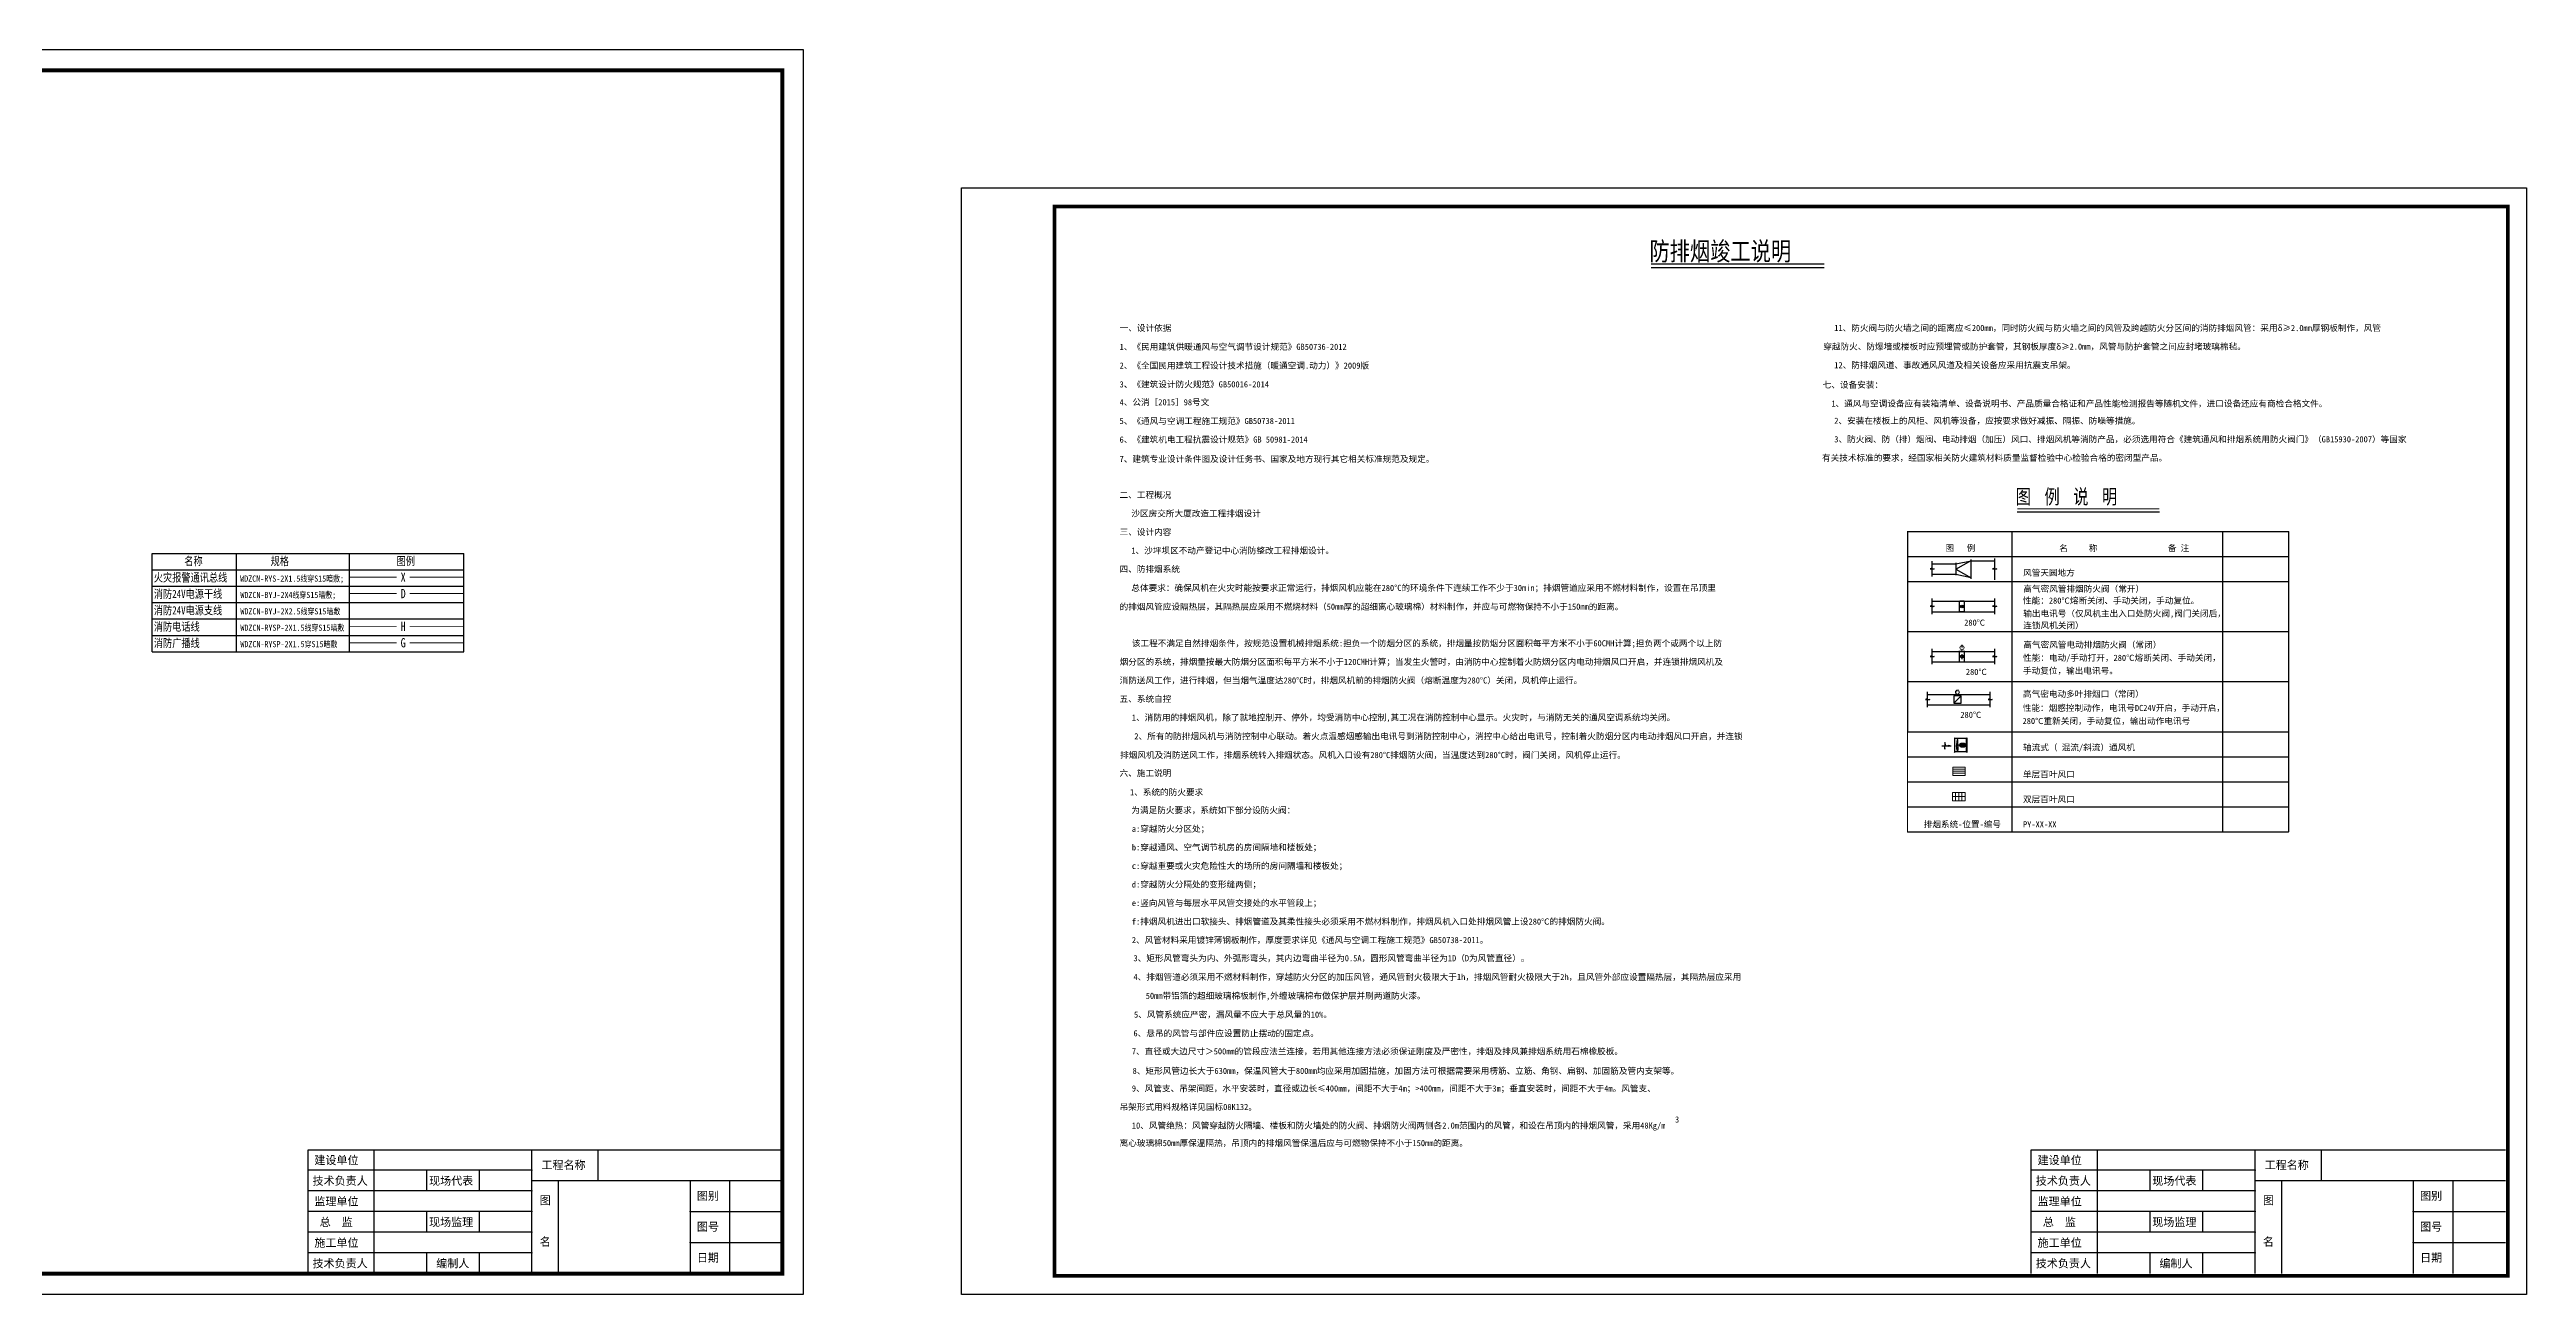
# Model space of a CAD drawing. Extents: x -149393 to 1177518, y -366685 to 296590.
# Drawn here: x 361151 to 455157, y 94569 to 141824 of the extents above; entities that cross this region are included whole.
import ezdxf
from ezdxf.enums import TextEntityAlignment as Align

# ---------------------------------------------------------------- set-up
doc = ezdxf.new("R2010")
doc.units = 0
doc.header["$LTSCALE"] = 1000
doc.header["$MEASUREMENT"] = 0
doc.linetypes.add('常规', pattern=[20, 10, 0, 10])
doc.layers.get('0').update_dxf_attribs({"linetype": 'CONTINUOUS'})
for name, color, linetype in [('AC-文字', 21, 'CONTINUOUS'), ('AC-空调设备', 6, 'CONTINUOUS'), ('PUB_TITLE', 253, 'CONTINUOUS'), ('SIG_TEXT', 7, 'CONTINUOUS'), ('T-电气文字', 7, 'CONTINUOUS'), ('WIRE-消防', 3, '常规')]:
    doc.layers.add(name, color=color, linetype=linetype)
doc.layers.add('AC-设备', color=2, linetype='CONTINUOUS', lineweight=0)
doc.styles.add('_HZTXT', font='', dxfattribs={"width": 0.6})
doc.styles.add('_HZTXT1', font='txt.shx', dxfattribs={"width": 0.8, "bigfont": 'hztxt.shx'})
doc.styles.add('_TEL_DIM', font='', dxfattribs={"width": 0.8, "height": 3.5})
doc.styles.add('宋体', font='')
doc.styles.get('_HZTXT').set_extended_font_data('SimSun')
doc.styles.get('_TEL_DIM').set_extended_font_data('SimSun')
doc.styles.get('宋体').set_extended_font_data('SimSun')

# ---------------------------------------------------------------- blocks, each defined once
blk = doc.blocks.new('DFGDFGD')
at = {"layer": 'T-电气文字'}
for p, q in [((411010, 28047), (422849, 28047)), ((411010, 24315), (411010, 28047)), ((411010, 27425), (422849, 27425)), ((414214, 24315), (414214, 28047)), ((418505, 24315), (418505, 28047)), ((422849, 24315), (422849, 28047)), ((411010, 26803), (422849, 26803)), ((411010, 26181), (422849, 26181)), ((411010, 25559), (422849, 25559)), ((411010, 24937), (422849, 24937)), ((411010, 24937), (422849, 24937)), ((411010, 24315), (422849, 24315)), ((411010, 24315), (422849, 24315))]:
    blk.add_line(p, q, dxfattribs=at)
at = {"layer": 'WIRE-消防', "color": 1, "linetype": 'Continuous', "const_width": 35}
for points in [[(418505, 27145), (420297, 27145)], [(418505, 26523), (420297, 26523)], [(420786, 27145), (422849, 27145)], [(420786, 26523), (422849, 26523)], [(418505, 25279), (420297, 25279)], [(418505, 24657), (420297, 24657)], [(420786, 25279), (422849, 25279)], [(420786, 24657), (422849, 24657)]]:
    blk.add_lwpolyline(points, dxfattribs=at)
at = {"layer": 'SIG_TEXT', "style": '_TEL_DIM', "width": 0.8}
for s, p in [('X', (420541, 27145)), ('D', (420541, 26523)), ('H', (420541, 25279)), ('G', (420541, 24657))]:
    blk.add_text(s, height=350, rotation=360, dxfattribs=at).set_placement(p, align=Align.MIDDLE_CENTER)
at = {"layer": 'T-电气文字', "color": 0, "style": '宋体', "width": 0.8}
for s, height, p in [('火灾报警通讯总线', 311, (411079, 26977)), ('名称', 311, (412236, 27599)), ('规格', 311, (415511, 27599)), ('图例', 311, (420290, 27599)), ('消防24V电源干线', 311, (411079, 26355)), ('WDZCN-RYS-2X1.5线穿S15暗敷;', 233.28, (414356, 26977)), ('WDZCN-BYJ-2X4线穿S15暗敷;', 233.28, (414363, 26355)), ('消防24V电源支线', 311, (411079, 25733)), ('消防电话线', 311, (411079, 25111)), ('WDZCN-BYJ-2X2.5线穿S15暗敷', 233.28, (414363, 25733)), ('消防广播线', 311, (411079, 24488)), ('WDZCN-RYSP-2X1.5线穿S15暗敷', 233.28, (414363, 25111)), ('WDZCN-RYSP-2X1.5穿S15暗敷', 233.28, (414363, 24488))]:
    blk.add_text(s, height=height, dxfattribs=at).set_placement(p)
blk = doc.blocks.new('GXF-5.5B')
at = {"layer": 'AC-空调设备'}
for p, q in [((-161, -72), (-196, -307)), ((-196, -307), (-134, -307)), ((-161, -588), (-196, -353)), ((-196, -353), (-134, -353)), ((-186, -353), (-186, -307)), ((-186, -307), (-144, -307)), ((-144, -353), (-186, -353)), ((-134, -72), (-161, -72)), ((-134, -588), (-161, -588)), ((-144, -307), (-144, -353)), ((-144, -342), (-144, -319)), ((-144, -319), (-31, -319)), ((-31, -342), (-144, -342)), ((-134, -307), (-134, -72)), ((-134, -353), (-134, -588)), ((-31, -292), (-31, -368)), ((-31, -319), (-31, -342)), ((184, -251), (11, -251)), ((11, -251), (11, -410)), ((184, -305), (11, -305)), ((184, -355), (11, -355)), ((184, -389), (11, -389)), ((11, -410), (184, -410)), ((184, -410), (11, -410)), ((184, -251), (184, -410)), ((226, -368), (226, -292))]:
    blk.add_line(p, q, dxfattribs=at)
for points in [[(-297, 22), (-297, -682), (-275, -660), (-275, 0), (-297, 22)], [(297, 22), (297, -682), (275, -660), (275, 0), (297, 22)]]:
    blk.add_lwpolyline(points, dxfattribs=at)
blk.add_lwpolyline([(-275, -660), (-275, 0), (275, 0), (275, -660)], close=True, dxfattribs=at)
at = {"layer": 'AC-空调设备', "extrusion": (0, 0, -1)}
for centre, start_param, end_param in [((11, -292), -1.5705102, 0.0002862), ((11, -368), 3.1413218, 4.7121181), ((184, -292), -0.0002579, 1.5705385), ((184, -368), 1.5710825, 3.1418788)]:
    blk.add_ellipse(centre, major_axis=(0, 41.8), ratio=1, start_param=start_param, end_param=end_param, dxfattribs=at)
blk = doc.blocks.new('SFFH3')
for p, q in [((-4, 0.3), (-5.8, 0)), ((-4, -0.3), (-5.8, 0)), ((-4, 0), (-4, 0.3)), ((0, 0), (-4, 0)), ((-4, 0), (-4, -0.3)), ((-1.9, 2), (-1.9, 0)), ((-1.4, 0), (-1.9, 2)), ((-2.4, 0), (-1.9, -2)), ((-1.9, -2), (-1.9, 0))]:
    blk.add_line(p, q)
blk = doc.blocks.new('600X400')
at = {"layer": 'AC-设备'}
for p, q in [((300, 100), (-300, 100)), ((300, 0), (-300, 0)), ((300, -100), (-300, -100))]:
    blk.add_line(p, q, dxfattribs=at)
blk.add_lwpolyline([(-300, 200), (300, 200), (300, -200), (-300, -200)], close=True, dxfattribs=at)
blk = doc.blocks.new('(600X400)')
at = {"layer": 'AC-设备'}
for p, q in [((-300, 0), (300, 0)), ((-150, -200), (-150, 200)), ((0, -200), (0, 200)), ((150, -200), (150, 200))]:
    blk.add_line(p, q, dxfattribs=at)
blk.add_lwpolyline([(-300, -200), (-300, 200), (300, 200), (300, -200)], close=True, dxfattribs=at)
blk = doc.blocks.new('DF')
at = {"layer": 'AC-设备'}
blk.add_line((0, 0, -2657), (0, 78, -2657), dxfattribs=at)
blk.add_circle((0, 174, -2657), 96.6, dxfattribs=at)
at = {"layer": 'AC-设备', "style": '_HZTXT', "width": 0.8}
blk.add_text('M', height=180, dxfattribs=at).set_placement((2, 93, -2050), align=Align.BOTTOM_CENTER)
blk = doc.blocks.new('会签栏')
at = {"layer": 'PUB_TITLE', "color": 4, "lineweight": 30}
blk.add_lwpolyline([(-18000, 0), (-18000, 4700), (0, 4700)], dxfattribs=at)
at = {"layer": 'PUB_TITLE', "color": 4}
for points in [[(-9500, 3917), (-18000, 3917)], [(-15500, 4700), (-15500, 0)], [(-13500, 3917), (-13500, 3133)], [(-11500, 3917), (-11500, 3133)], [(-9500, 0), (-9500, 4700)], [(-7000, 4700), (-7000, 3525)], [(-9500, 3133), (-18000, 3133)], [(-9500, 3525), (0, 3525)], [(-8500, 3525), (-8500, 0)], [(-3500, 3525), (-3500, 0)], [(-2000, 3525), (-2000, 0)], [(-9500, 2350), (-18000, 2350)], [(-13500, 2350), (-13500, 1567)], [(-11500, 2350), (-11500, 1567)], [(-3500, 2350), (0, 2350)], [(-9500, 1567), (-18000, 1567)], [(-3500, 1175), (0, 1175)], [(-9500, 783), (-18000, 783)], [(-13500, 783), (-13500, 0)], [(-11500, 783), (-11500, 0)]]:
    blk.add_lwpolyline(points, dxfattribs=at)
at = {"layer": 'PUB_TITLE'}
for p in [(-9500, 3917), (-9500, 3133), (-9500, 2350), (-9500, 1567), (-3500, 1175), (-9500, 783)]:
    blk.add_point(p, dxfattribs=at)
at = {"layer": 'PUB_TITLE', "color": 4}
blk.add_point((-3500, 2350), dxfattribs=at)
at = {"lineweight": -3, "style": '宋体'}
for s, p in [('建设单位', (-17758, 4147)), ('工程名称', (-9140, 3965)), ('技术负责人', (-17828, 3363)), ('监理单位', (-17758, 2580)), ('现场代表', (-13405, 3363)), ('图', (-9206, 2624)), ('图别', (-3241, 2796)), ('总  监', (-17560, 1797)), ('现场监理', (-13405, 1797)), ('图号', (-3241, 1621)), ('施工单位', (-17758, 1013)), ('名', (-9206, 1049)), ('技术负责人', (-17828, 230)), ('编制人', (-13134, 230)), ('日期', (-3241, 446))]:
    blk.add_text(s, height=307, dxfattribs=at).set_placement(p)

msp = doc.modelspace()

# ---------------------------------------------------------------- linework, layer by layer
at = {"layer": 'AC-文字'}
for p, q in [((421934.6, 133551.2), (428507.4, 133551.2)), ((435832.2, 124274.5), (441225.7, 124274.5)), ((431669.1, 123533.4), (446128.7, 123533.4)), ((431669.1, 123533.4), (431669.1, 115930.2)), ((435629.1, 123533.4), (435629.1, 112128.6)), ((443617.9, 123533.4), (443617.9, 112128.6)), ((446128.7, 123533.4), (446128.7, 112128.6)), ((431669.1, 122583), (446128.7, 122583)), ((432602, 122141.9, -7888.5), (432602, 122403.4, -7888.5)), ((432602, 122300.5, -7888.5), (433503.6, 122300.5, -7888.5)), ((433503.6, 122101.5, -7888.5), (434076.5, 122426.8, -7888.5)), ((433503.6, 122300.5, -7888.5), (434076.5, 122418.3, -7888.5)), ((433503.6, 122333.9, -7888.5), (433503.6, 121869.2, -7888.5)), ((434076.5, 121738.8, -7888.5), (434076.5, 122464.3, -7888.5)), ((434076.5, 122418.3, -7888.5), (434978, 122418.3, -7888.5)), ((434978, 122141.9, -7888.5), (434978, 122508.6, -7888.5)), ((431669.1, 121632.6), (446128.7, 121632.6)), ((432602, 122141.9, -7888.5), (432521.3, 122114.4)), ((432521.7, 122114.4, -7888.5), (432682.4, 122114.4, -7888.5)), ((432682.1, 122114.4), (432602, 122085.3, -7888.5)), ((432602, 121818.8, -7888.5), (432602, 122085.3, -7888.5)), ((432602, 121904.5, -7888.5), (433503.6, 121904.5, -7888.5)), ((433503.6, 122101.5, -7888.5), (434076.5, 121776.3, -7888.5)), ((433503.6, 121904.5, -7888.5), (434076.5, 121784.7, -7888.5)), ((434978, 122141.9, -7888.5), (434897.3, 122114.4)), ((434897.7, 122114.4, -7888.5), (435058.4, 122114.4, -7888.5)), ((435058.1, 122114.4), (434978, 122085.3, -7888.5)), ((434978, 121695.2, -7888.5), (434978, 122085.3, -7888.5)), ((432602, 120718.6), (432521.3, 120691, 7888.5)), ((432521.7, 120691), (432682.4, 120691)), ((432602, 120718.6), (432602, 120980.1)), ((432602, 120880.2), (433632.8, 120880.2)), ((432602, 120880.2), (434978, 120880.2)), ((432682.1, 120691, 7888.5), (432602, 120662)), ((432602, 120395.4), (432602, 120662)), ((432602, 120484.2), (433632.8, 120484.2)), ((432602, 120484.2), (434978, 120484.2)), ((433632.8, 120464.4, -126.7), (433632.8, 120900, -126.7)), ((433632.8, 120464.4), (433632.8, 120900)), ((433632.8, 120880.2, -126.7), (433830.8, 120880.2, -126.7)), ((433632.8, 120880.2), (433830.8, 120880.2)), ((433632.8, 120682.2), (433830.8, 120682.2)), ((433632.8, 120484.2, -126.7), (433830.8, 120484.2, -126.7)), ((433632.8, 120484.2), (433830.8, 120484.2)), ((433830.8, 120464.4, -126.7), (433830.8, 120900, -126.7)), ((433830.8, 120464.4), (433830.8, 120900)), ((433830.8, 120880.2), (434978, 120880.2)), ((433830.8, 120484.2), (434978, 120484.2)), ((434978, 120718.6), (434897.3, 120691, 7888.5)), ((434897.7, 120691), (435058.4, 120691)), ((434978, 120718.6), (434978, 120980.1)), ((435058.1, 120691, 7888.5), (434978, 120662)), ((434978, 120395.4), (434978, 120662)), ((431669.1, 119731.8), (446128.7, 119731.8)), ((432602, 118817.8), (432521.3, 118790.2, 7888.5)), ((432521.7, 118790.2), (432682.4, 118790.2)), ((432602, 118817.8), (432602, 119079.3)), ((432602, 118979.4), (433632.8, 118979.4)), ((432602, 118979.4), (434978, 118979.4)), ((432682.1, 118790.2, 7888.5), (432602, 118761.2)), ((432602, 118494.6), (432602, 118761.2)), ((432602, 118583.4), (433632.8, 118583.4)), ((432602, 118583.4), (434978, 118583.4)), ((433634.9, 118563.6), (433634.9, 118999.2)), ((433731.8, 118878.3), (433731.8, 118680.3)), ((433830.8, 118979.4), (434978, 118979.4)), ((433830.8, 118583.4), (434978, 118583.4)), ((433832.9, 118563.6), (433832.9, 118999.2)), ((434978, 118817.8), (434897.3, 118790.2, 7888.5)), ((434897.7, 118790.2), (435058.4, 118790.2)), ((434978, 118817.8), (434978, 119079.3)), ((435058.1, 118790.2, 7888.5), (434978, 118761.2)), ((434978, 118494.6), (434978, 118761.2)), ((431669.1, 117831), (446128.7, 117831)), ((431669.1, 117831), (446128.7, 117831)), ((432427.6, 117185.4, 7888.5), (432346.8, 117157.9, 15777)), ((432347.2, 117157.9, 7888.5), (432508, 117157.9, 7888.5)), ((432427.6, 117185.4, 7888.5), (432427.6, 117447, 7888.5)), ((432427.6, 117347.1, 7888.5), (433458.3, 117347.1, 7888.5)), ((432427.6, 117347.1, 7888.5), (434803.6, 117347.1, 7888.5)), ((432507.6, 117157.9, 15777), (432427.6, 117128.9, 7888.5)), ((432427.6, 116862.3, 7888.5), (432427.6, 117128.9, 7888.5)), ((432427.6, 116951.1, 7888.5), (433458.3, 116951.1, 7888.5)), ((432427.6, 116951.1, 7888.5), (434803.6, 116951.1, 7888.5)), ((433699.4, 117292, 7824), (433422.2, 117014.8, 7824)), ((433458.3, 117347.1, 7888.5), (433656.3, 117347.1, 7888.5)), ((433458.3, 116951.1, 7888.5), (433656.3, 116951.1, 7888.5)), ((433656.3, 117347.1, 7888.5), (434803.6, 117347.1, 7888.5)), ((433656.3, 116951.1, 7888.5), (434803.6, 116951.1, 7888.5)), ((434803.6, 117185.4, 7888.5), (434722.8, 117157.9, 15777)), ((434723.2, 117157.9, 7888.5), (434884, 117157.9, 7888.5)), ((434803.6, 117185.4, 7888.5), (434803.6, 117447, 7888.5)), ((434883.6, 117157.9, 15777), (434803.6, 117128.9, 7888.5)), ((434803.6, 116862.3, 7888.5), (434803.6, 117128.9, 7888.5)), ((431669.1, 115930.2), (446128.7, 115930.2)), ((431669.1, 114979.8), (446128.7, 114979.8)), ((431669.1, 114029.4), (446128.7, 114029.4)), ((431669.1, 113079), (446128.7, 113079)), ((431669.1, 112128.6), (446128.7, 112128.6)), ((431669.1, 112128.6), (446128.7, 112128.6)), ((431669.1, 112128.6), (446128.7, 112128.6)), ((431669.1, 112128.6), (446128.7, 112128.6)), ((431669.1, 112128.6), (446128.7, 112128.6))]:
    msp.add_line(p, q, dxfattribs=at)
at = {"layer": 'AC-文字', "extrusion": (8.03847e-08, -1, 0)}
for p, q in [((433632.8, 120880.2, -133.1), (433632.8, 120880.2, 6.3)), ((433632.8, 120484.2, -133.1), (433632.8, 120484.2, 6.3)), ((433652.6, 120880.2, -38), (433811, 120880.2, -88.7)), ((433811, 120880.2, -38), (433652.6, 120880.2, -88.7)), ((433811, 120484.2, -38), (433652.6, 120484.2, -88.7)), ((433652.6, 120484.2, -38), (433811, 120484.2, -88.7)), ((433830.8, 120880.2, -133.1), (433830.8, 120880.2, 6.3)), ((433830.8, 120484.2, -133.1), (433830.8, 120484.2, 6.3)), ((433634.9, 118979.4, -133.1), (433634.9, 118979.4, 6.3)), ((433634.9, 118583.4, -133.1), (433634.9, 118583.4, 6.3)), ((433813.1, 118979.4, -38), (433654.7, 118979.4, -88.7)), ((433654.7, 118583.4, -38), (433813.1, 118583.4, -88.7)), ((433832.9, 118979.4, -133.1), (433832.9, 118979.4, 6.3)), ((433832.9, 118583.4, -133.1), (433832.9, 118583.4, 6.3))]:
    msp.add_line(p, q, dxfattribs=at)
at = {"layer": 'AC-文字'}
for points, const_width in [([(421934.6, 133683.2), (428507.4, 133683.2)], 44), ([(435832.2, 124393.3), (441225.7, 124393.3)], 39.6), ([(433632.8, 120900), (433632.8, 120464.4)], 9.5), ([(433830.8, 120900), (433830.8, 120464.4)], 9.5), ([(433634.9, 118999.2), (433634.9, 118563.6)], 9.5), ([(433832.9, 118999.2), (433832.9, 118563.6)], 9.5)]:
    msp.add_lwpolyline(points, dxfattribs=dict(at, const_width=const_width))
at = {"layer": 'AC-文字', "const_width": 39.6}
msp.add_lwpolyline([(431669.1, 123533.4), (446128.7, 123533.4), (446128.7, 112128.6), (431669.1, 112128.6)], close=True, dxfattribs=at)
at = {"layer": 'AC-文字', "elevation": 7824}
msp.add_lwpolyline([(433422.2, 117014.8), (433699.4, 117014.8), (433699.4, 117292), (433422.2, 117292)], close=True, dxfattribs=at)
at = {"layer": 'AC-文字'}
for centre in [(433731.8, 120682.2), (433731.8, 118781.4)]:
    msp.add_circle(centre, 54.1, dxfattribs=at)
at = {"layer": 'AC-文字', "extrusion": (8.03847e-08, -1, -3.85186e-33)}
for centre, major_axis in [((433731.8, 120880.2, -63.4), (-4.95, 0)), ((433731.8, 120484.2, -63.4), (4.95, 0))]:
    msp.add_ellipse(centre, major_axis=major_axis, ratio=0.32, start_param=3.1415927, end_param=6.2831853, dxfattribs=at)
at = {"layer": 'AC-文字', "extrusion": (8.03847e-08, -1, 7.70372e-33)}
for centre, major_axis in [((433731.8, 120880.2, -63.4), (4.95, 0)), ((433731.8, 120484.2, -63.4), (-4.95, 0))]:
    msp.add_ellipse(centre, major_axis=major_axis, ratio=0.32, start_param=3.1415927, end_param=6.2831853, dxfattribs=at)
at = {"layer": 'PUB_TITLE'}
for points in [[(322931.3, 141823.8), (389756.3, 141823.8), (389756.3, 94569), (322931.3, 94569)], [(395756.7, 136573.8), (455156.7, 136573.8), (455156.7, 94569.5), (395756.7, 94569.5)]]:
    msp.add_lwpolyline(points, close=True, dxfattribs=at)
for points, const_width in [([(326909, 141028.3), (388960.8, 141028.3), (388960.8, 95364.5), (326909, 95364.5), (326909, 141028.3)], 152.3), ([(399292.4, 135866.7), (454449.6, 135866.7), (454449.6, 95276.7), (399292.4, 95276.7), (399292.4, 135866.7)], 135.4)]:
    msp.add_lwpolyline(points, close=True, dxfattribs=dict(at, const_width=const_width))

# ---------------------------------------------------------------- block references
for name, p in [('DFGDFGD', (-45969.3, 94649.7)), ('会签栏', (388960.8, 95364.5)), ('会签栏', (454361.2, 95364.5))]:
    msp.add_blockref(name, p)
at = {"layer": 'AC-文字', "xscale": 0.7920000000158325, "yscale": 0.7920000000158325, "zscale": 0.7920000000158325}
for name, p in [('DF', (433733.7, 118979.4, 2041.2)), ('DF', (433560.6, 117292, 9928.6)), ('GXF-5.5B', (433681.4, 115686.1, -7888.5))]:
    msp.add_blockref(name, p, dxfattribs=at)
at = {"layer": 'AC-文字'}
for name, p, xscale, yscale, zscale, rotation in [('SFFH3', (432967.8, 115394.8, -7888.5), 61.87500000234694, 61.87500000234694, 1.2375, 180.0631073406884), ('600X400', (433621.1, 114429.7), 0.7920000000158325, 0.7920000000158325, 0.7920000000158325, 180), ('(600X400)', (433611.8, 113465.7), 0.7920000000158325, 0.7920000000158325, 0.7920000000158325, 180)]:
    msp.add_blockref(name, p, dxfattribs=dict(at, xscale=xscale, yscale=yscale, zscale=zscale, rotation=rotation))

# ---------------------------------------------------------------- texts
for s, height, style, width, p in [('防排烟竣工说明', 704, '_HZTXT', 0.8, (421871.5, 133817.6)), ('图 例 说 明', 633.6, '_HZTXT1', 0.91, (435775.4, 124514.3))]:
    msp.add_text(s, height=height, dxfattribs=dict(at, style=style, width=width)).set_placement(p)
at = {"layer": 'AC-文字', "style": '宋体'}
for s, height, p in [('一、设计依据', 233.92, (401762.1, 131136.6)), ('1、《民用建筑供暖通风与空气调节设计规范》GB50736-2012  ', 233.924, (401762.1, 130423.8)), ('穿越防火、防爆墙或楼板时应预埋管或防护套管，其钢板厚度δ≥2.0mm，风管与防护套管之间应封堵玻璃棉毡。', 233.924, (428466.9, 130432.6)), ('11、防火阀与防火墙之间的距离应≤200mm，同时防火阀与防火墙之间的风管及跨越防火分区间的消防排烟风管：采用δ≥2.0mm厚钢板制作，风管', 233.924, (428885.8, 131136.6)), ('2、《全国民用建筑工程设计技术措施（暖通空调.动力）》2009版             ', 233.924, (401762.1, 129711)), ('12、防排烟风道、事故通风风道及相关设备应采用抗震支吊架。', 233.924, (428885.8, 129728.6)), ('3、《建筑设计防火规范》GB50016-2014', 233.924, (401762.1, 128998.2)), ('七、设备安装：', 233.92, (428445.8, 128980.6)), ('4、公消［2015］98号文', 233.924, (401762.1, 128320.6)), ('5、《通风与空调工程施工规范》GB50738-2011                               ', 233.924, (401762.1, 127607.8)), ('1、通风与空调设备应有装箱清单、设备说明书、产品质量合格证和产品性能检测报告等随机文件，进口设备还应有商检合格文件。', 233.924, (428776.4, 128267.8)), ('2、安装在楼板上的风柜、风机等设备，应按要求做好减振、隔振、防噪等措施。', 233.924, (428885.8, 127616.6)), ('6、《建筑机电工程抗震设计规范》GB 50981-2014                               ', 233.924, (401762.1, 126903.8)), ('3、防火阀、防（排）烟阀、电动排烟（加压）风口、排烟风机等消防产品，必须选用符合《建筑通风和排烟系统用防火阀门》（GB15930-2007）等国家', 233.924, (428885.8, 126912.6)), ('7、建筑专业设计条件图及设计任务书、国家及地方现行其它相关标准规范及规定。', 233.924, (401762.1, 126164.6)), ('有关技术标准的要求，经国家相关防火建筑材料质量监督检验中心检验合格的密闭型产品。', 233.924, (428420.3, 126208.6)), ('二、工程概况', 233.92, (401762.1, 124800.6)), ('沙区房交所大厦改造工程排烟设计', 233.924, (402208.4, 124096.6)), ('三、设计内容', 233.92, (401762.1, 123392.6)), ('四、防排烟系统', 233.92, (401762.1, 121984.6)), ('1、沙坪坝区不动产登记中心消防整改工程排烟设计。', 233.924, (402208.4, 122688.6)), ('图   例', 233.92, (433107.1, 122783.9)), ('名     称', 233.92, (437422.6, 122779.3)), ('备 注', 233.92, (441545.1, 122783.9)), ('总体要求：确保风机在火灾时能按要求正常运行，排烟风机应能在280%%DC的环境条件下连续工作不少于30min；排烟管道应采用不燃材料制作，设置在吊顶里', 233.924, (402208.4, 121271.8)), ('风管天圆地方', 233.92, (436051.3, 121847.7, -7888.5)), ('高气密风管排烟防火阀（常开）', 233.924, (436061.3, 121238.3, 47599.6)), ('的排烟风管应设隔热层，其隔热层应采用不燃烧材料（50mm厚的超细离心玻璃棉）材料制作，并应与可燃物保持不小于150mm的距离。', 233.924, (401762.1, 120559)), ('性能：280℃熔断关闭、手动关闭，手动复位。', 233.924, (436048.5, 120790.6, 47599.6)), ('输出电讯号（仅风机主出入口处防火阀,阀门关闭后，', 233.924, (436058.5, 120299.1, 47599.6)), ('该工程不满足自然排烟条件，按规范设置机械排烟系统:担负一个防烟分区的系统，排烟量按防烟分区面积每平方米不小于60CMH计算;担负两个或两个以上防', 233.924, (402227.5, 119168.6)), ('280℃', 233.92, (433815.4, 119953.8)), ('连锁风机关闭）', 233.92, (436058.5, 119846.1, 47599.6)), ('高气密风管电动排烟防火阀（常闭）', 233.924, (436061.3, 119114.6, -19502.8)), ('烟分区的系统，排烟量按最大防烟分区面积每平方米不小于120CMH计算；当发生火警时，由消防中心控制着火防烟分区内电动排烟风口开启，并连锁排烟风机及', 233.924, (401762.1, 118464.6)), ('性能：电动/手动打开，280℃熔断关闭、手动关闭，', 233.924, (436051.3, 118618.4, -19502.8)), ('消防送风工作，进行排烟，但当烟气温度达280%%DC时，排烟风机前的排烟防火阀（熔断温度为280%%DC）关闭，风机停止运行。', 233.924, (401762.1, 117760.6)), ('280℃', 233.92, (433880.4, 118085.5)), ('手动复位，输出电讯号。', 233.924, (436048.9, 118127, -19502.8)), ('高气密电动多叶排烟口（常闭）', 233.924, (436048.9, 117246.3, 38536.6)), ('五、系统自控', 233.92, (401762.1, 117056.6)), ('1、消防用的排烟风机，除了就地控制开、停外，均受消防中心控制,其工况在消防控制中心显示。火灾时，与消防无关的通风空调系统均关闭。', 233.924, (402227.5, 116352.6)), ('280℃', 233.92, (433672.1, 116454, -7888.5)), ('性能：烟感控制动作，电讯号DC24V开启，手动开启，', 233.924, (436037.4, 116714.2, 30648)), ('2、所有的防排烟风机与消防控制中心联动。着火点温感烟感输出电讯号到消防控制中心，消控中心给出电讯号，控制着火防烟分区内电动排烟风口开启，并连锁', 233.924, (402322.7, 115639.8)), ('280℃重新关闭，手动复位，输出动作电讯号', 233.924, (436031.8, 116219.1, 30648)), ('排烟风机及消防送风工作，排烟系统转入排烟状态。风机入口设有280%%DC排烟防火阀，当温度达到280%%DC时，阀门关闭，风机停止运行。', 233.924, (401781.2, 114927)), ('轴流式（ 混流/斜流）通风机', 233.924, (436048.5, 115217.2, -7888.5)), ('六、施工说明', 233.92, (401762.1, 114240.6)), ('1、系统的防火要求', 233.92, (402157.2, 113515.1)), ('单层百叶风口', 233.92, (436048.5, 114196.9, -7888.5)), ('为满足防火要求，系统如下部分设防火阀：', 233.924, (402208.4, 112832.6)), ('双层百叶风口', 233.92, (436048.5, 113246.5, -7888.5)), ('a:穿越防火分区处；', 233.92, (402227.5, 112128.6)), ('排烟系统-位置-编号', 233.92, (432278.3, 112298.3)), ('PY-XX-XX', 233.92, (436048.5, 112298.3, -7888.5)), ('c:穿越重要或火灾危险性大的场所的房间隔墙和楼板处； ', 233.924, (402227.5, 110720.6)), ('b:穿越通风、空气调节机房的房间隔墙和楼板处；', 233.924, (402227.5, 111424.6)), ('d:穿越防火分隔处的变形缝两侧；  ', 233.924, (402227.5, 110016.6)), ('e:竖向风管与每层水平风管交接处的水平管段上；  ', 233.924, (402227.5, 109312.6)), ('2、风管材料采用镀锌薄钢板制作，厚度要求详见《通风与空调工程施工规范》GB50738-2011。', 233.924, (402227.5, 107904.6)), ('f:排烟风机进出口软接头、排烟管道及其柔性接头必须采用不燃材料制作，排烟风机入口处排烟风管上设280℃的排烟防火阀。', 233.924, (402227.5, 108608.6)), ('3、矩形风管弯头为内、外弧形弯头，其内边弯曲半径为0.5A，圆形风管弯曲半径为1D（D为风管直径）。', 233.924, (402289.6, 107215.4)), ('4、排烟管道必须采用不燃材料制作，穿越防火分区的加压风管，通风管耐火极限大于1h，排烟风管耐火极限大于2h，且风管外部应设置隔热层，其隔热层应采用', 233.924, (402289.6, 106502.6)), ('5、风管系统应严密，漏风量不应大于总风量的10%%%。', 233.924, (402308.7, 105077)), ('50mm带铝箔的超细玻璃棉板制作,外缠玻璃棉布做保护层并刷两道防火漆。', 233.924, (402755.1, 105789.8)), ('6、悬吊的风管与部件应设置防止摆动的固定点。', 233.924, (402289.6, 104364.2)), ('7、直径或大边尺寸＞500mm的管段应法兰连接，若用其他连接方法必须保证刚度及严密性，排烟及排风兼排烟系统用石棉橡胶板。', 233.924, (402227.5, 103680.6)), ('9、风管支、吊架间距，水平安装时，直径或边长≤400mm，间距不大于4m；>400mm，间距不大于3m；垂直安装时，间距不大于4m。风管支、', 233.924, (402227.5, 102272.6)), ('8、矩形风管边长大于630mm，保温风管大于800mm均应采用加固措施，加固方法可根据需要采用楞筋、立筋、角钢、扁钢、加固筋及管内支架等。', 233.924, (402257.3, 102938.6)), ('吊架形式用料规格详见国标08K132。', 233.924, (401762.1, 101568.6)), ('10、风管绝热：风管穿越防火隔墙、楼板和防火墙处的防火阀、排烟防火阀两侧各2.0m范围内的风管，和设在吊顶内的排烟风管，采用48Kg/m', 233.924, (402227.5, 100864.6)), ('3', 233.9, (422840.7, 101093.8)), ('离心玻璃棉50mm厚保温隔热，吊顶内的排烟风管保温后应与可燃物保持不小于150mm的距离。', 233.924, (401762.1, 100198.7))]:
    msp.add_text(s, height=height, dxfattribs=at).set_placement(p)

doc.saveas('drawing.dxf')
